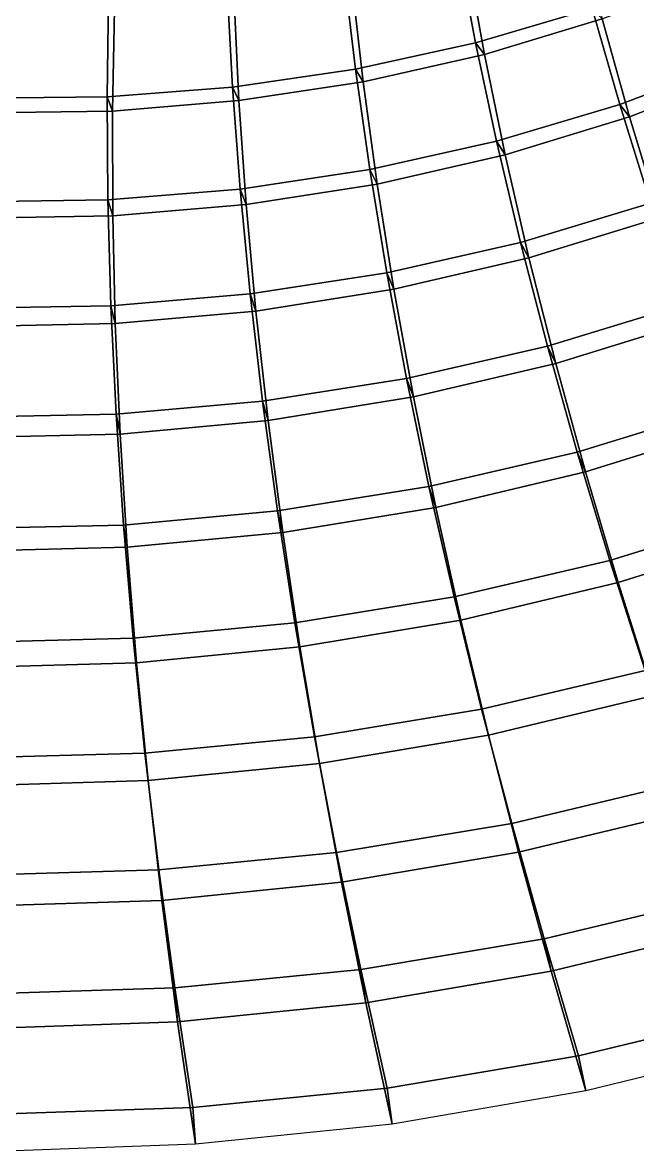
# Model space of a CAD drawing. Header units: metres. Extents: x -2184624 to 1125696, y -1900362 to 1900362.
# Drawn here: x -334246 to 13202, y -1900362 to -1262434 of the extents above; entities that cross this region are included whole.
import ezdxf

# ---------------------------------------------------------------- set-up
doc = ezdxf.new("R2010")
doc.units = ezdxf.units.M

msp = doc.modelspace()

# ---------------------------------------------------------------- linework, layer by layer
at = {"layer": '1'}
for points in [[(-26003.16, -1201584.5, 309808.28), (-12291.229, -1254425.8, 293371.66), (-78215.086, -1273855.1, 303718.06), (-88411.805, -1219708.5, 321054.75)], [(-20188.547, -1206593, 332309.78), (-6637.798, -1260380.5, 316121.16), (-73195.38, -1280443.9, 326166.44), (-83203.54, -1225352.5, 343262.38)], [(-88411.805, -1219708.5, 321054.75), (-78215.086, -1273855.1, 303718.06), (-146114.86, -1288736.6, 313577.88), (-152713.89, -1233526.2, 331777.22)], [(-78215.086, -1273855.1, 303718.06), (-73195.38, -1280443.9, 326166.44), (-83203.54, -1225352.5, 343262.38), (-88411.805, -1219708.5, 321054.75)], [(-88411.805, -1219708.5, 321054.75), (-83203.54, -1225352.5, 343262.38), (-73195.38, -1280443.9, 326166.44), (-78215.086, -1273855.1, 303718.06)], [(-83203.54, -1225352.5, 343262.38), (-73195.38, -1280443.9, 326166.44), (-141756.48, -1295868.9, 335738.25), (-148135.95, -1239716.5, 353702.53)], [(51302.805, -1230582.5, 282482.72), (70383.27, -1283310.2, 264167.06), (3218.479, -1308755.9, 274041.6), (-12291.229, -1254425.8, 293371.66)], [(-152713.89, -1233526.2, 331777.22), (-146114.86, -1288736.6, 313577.88), (-215638, -1298962.9, 322996.03), (-218574.17, -1242932, 342023.34)], [(-146114.86, -1288736.6, 313577.88), (-141756.48, -1295868.9, 335738.25), (-148135.95, -1239716.5, 353702.53), (-152713.89, -1233526.2, 331777.22)], [(-152713.89, -1233526.2, 331777.22), (-148135.95, -1239716.5, 353702.53), (-141756.48, -1295868.9, 335738.25), (-146114.86, -1288736.6, 313577.88)], [(57555.25, -1235807, 305546.47), (76546.48, -1289546.5, 287507.8), (8754.505, -1315723.1, 297060.97), (-6637.798, -1260380.5, 316121.16)], [(-218574.17, -1242932, 342023.34), (-215638, -1298962.9, 322996.03), (-286433.6, -1304448.5, 332009.28), (-285659.03, -1247842, 351831.75)], [(-215638, -1298962.9, 322996.03), (-211962.12, -1306553.1, 344881.34), (-214644.7, -1249584.2, 363678.03), (-218574.17, -1242932, 342023.34)], [(-218574.17, -1242932, 342023.34), (-214644.7, -1249584.2, 363678.03), (-211962.12, -1306553.1, 344881.34), (-215638, -1298962.9, 322996.03)], [(-148135.95, -1239716.5, 353702.53), (-141756.48, -1295868.9, 335738.25), (-211962.12, -1306553.1, 344881.34), (-214644.7, -1249584.2, 363678.03)], [(-285659.03, -1247842, 351831.75), (-286433.6, -1304448.5, 332009.28), (-358152.88, -1305131.6, 340646.97), (-353636.62, -1248196.6, 361232.94)], [(-286433.6, -1304448.5, 332009.28), (-283455.47, -1312415.8, 353632.28), (-282390.84, -1254877.2, 373227.62), (-285659.03, -1247842, 351831.75)], [(-285659.03, -1247842, 351831.75), (-282390.84, -1254877.2, 373227.62), (-283455.47, -1312415.8, 353632.28), (-286433.6, -1304448.5, 332009.28)], [(-214644.7, -1249584.2, 363678.03), (-211962.12, -1306553.1, 344881.34), (-283455.47, -1312415.8, 353632.28), (-282390.84, -1254877.2, 373227.62)], [(-282390.84, -1254877.2, 373227.62), (-283455.47, -1312415.8, 353632.28), (-355882.38, -1313398.9, 362020.03), (-351037.62, -1255539.9, 382381.5)], [(-12291.229, -1254425.8, 293371.66), (-6637.798, -1260380.5, 316121.16), (-73195.38, -1280443.9, 326166.44), (-78215.086, -1273855.1, 303718.06)], [(-12291.229, -1254425.8, 293371.66), (3218.479, -1308755.9, 274041.6), (-66373.336, -1329538.4, 283418.78), (-78215.086, -1273855.1, 303718.06)], [(-78215.086, -1273855.1, 303718.06), (-73195.38, -1280443.9, 326166.44), (-6637.798, -1260380.5, 316121.16), (-12291.229, -1254425.8, 293371.66)], [(3218.479, -1308755.9, 274041.6), (8754.505, -1315723.1, 297060.97), (-6637.798, -1260380.5, 316121.16), (-12291.229, -1254425.8, 293371.66)], [(-12291.229, -1254425.8, 293371.66), (-6637.798, -1260380.5, 316121.16), (8754.505, -1315723.1, 297060.97), (3218.479, -1308755.9, 274041.6)], [(-6637.798, -1260380.5, 316121.16), (8754.505, -1315723.1, 297060.97), (-61503.69, -1337139.9, 306131.66), (-73195.38, -1280443.9, 326166.44)], [(-78215.086, -1273855.1, 303718.06), (-73195.38, -1280443.9, 326166.44), (-141756.48, -1295868.9, 335738.25), (-146114.86, -1288736.6, 313577.88)], [(-78215.086, -1273855.1, 303718.06), (-66373.336, -1329538.4, 283418.78), (-138019.88, -1345521.9, 292350.72), (-146114.86, -1288736.6, 313577.88)], [(-146114.86, -1288736.6, 313577.88), (-141756.48, -1295868.9, 335738.25), (-73195.38, -1280443.9, 326166.44), (-78215.086, -1273855.1, 303718.06)], [(-66373.336, -1329538.4, 283418.78), (-61503.69, -1337139.9, 306131.66), (-73195.38, -1280443.9, 326166.44), (-78215.086, -1273855.1, 303718.06)], [(-78215.086, -1273855.1, 303718.06), (-73195.38, -1280443.9, 326166.44), (-61503.69, -1337139.9, 306131.66), (-66373.336, -1329538.4, 283418.78)], [(-73195.38, -1280443.9, 326166.44), (-61503.69, -1337139.9, 306131.66), (-133847.9, -1353665.6, 314771.6), (-141756.48, -1295868.9, 335738.25)], [(70383.27, -1283310.2, 264167.06), (76546.48, -1289546.5, 287507.8), (8754.505, -1315723.1, 297060.97), (3218.479, -1308755.9, 274041.6)], [(70383.27, -1283310.2, 264167.06), (91445.51, -1337425.9, 242808.61), (20551.39, -1364528.6, 251598.03), (3218.479, -1308755.9, 274041.6)], [(3218.479, -1308755.9, 274041.6), (8754.505, -1315723.1, 297060.97), (76546.48, -1289546.5, 287507.8), (70383.27, -1283310.2, 264167.06)], [(-146114.86, -1288736.6, 313577.88), (-141756.48, -1295868.9, 335738.25), (-211962.12, -1306553.1, 344881.34), (-215638, -1298962.9, 322996.03)], [(-146114.86, -1288736.6, 313577.88), (-138019.88, -1345521.9, 292350.72), (-211351.64, -1356596.1, 300880.44), (-215638, -1298962.9, 322996.03)], [(-215638, -1298962.9, 322996.03), (-211962.12, -1306553.1, 344881.34), (-141756.48, -1295868.9, 335738.25), (-146114.86, -1288736.6, 313577.88)], [(-138019.88, -1345521.9, 292350.72), (-133847.9, -1353665.6, 314771.6), (-141756.48, -1295868.9, 335738.25), (-146114.86, -1288736.6, 313577.88)], [(-146114.86, -1288736.6, 313577.88), (-141756.48, -1295868.9, 335738.25), (-133847.9, -1353665.6, 314771.6), (-138019.88, -1345521.9, 292350.72)], [(76546.48, -1289546.5, 287507.8), (97572.445, -1344747.4, 266449.84), (26016.977, -1372583.9, 274913.16), (8754.505, -1315723.1, 297060.97)], [(-215638, -1298962.9, 322996.03), (-211962.12, -1306553.1, 344881.34), (-283455.47, -1312415.8, 353632.28), (-286433.6, -1304448.5, 332009.28)], [(-215638, -1298962.9, 322996.03), (-211351.64, -1356596.1, 300880.44), (-286000.28, -1362674.8, 309041.38), (-286433.6, -1304448.5, 332009.28)], [(-286433.6, -1304448.5, 332009.28), (-283455.47, -1312415.8, 353632.28), (-211962.12, -1306553.1, 344881.34), (-215638, -1298962.9, 322996.03)], [(-211351.64, -1356596.1, 300880.44), (-207901.61, -1365195.1, 323023.3), (-211962.12, -1306553.1, 344881.34), (-215638, -1298962.9, 322996.03)], [(-215638, -1298962.9, 322996.03), (-211962.12, -1306553.1, 344881.34), (-207901.61, -1365195.1, 323023.3), (-211351.64, -1356596.1, 300880.44)], [(-141756.48, -1295868.9, 335738.25), (-133847.9, -1353665.6, 314771.6), (-207901.61, -1365195.1, 323023.3), (-211962.12, -1306553.1, 344881.34)], [(-286433.6, -1304448.5, 332009.28), (-286000.28, -1362674.8, 309041.38), (-361599.47, -1363696.6, 316860.94), (-358152.88, -1305131.6, 340646.97)], [(-286433.6, -1304448.5, 332009.28), (-283455.47, -1312415.8, 353632.28), (-355882.38, -1313398.9, 362020.03), (-358152.88, -1305131.6, 340646.97)], [(-358152.88, -1305131.6, 340646.97), (-355882.38, -1313398.9, 362020.03), (-283455.47, -1312415.8, 353632.28), (-286433.6, -1304448.5, 332009.28)], [(-286000.28, -1362674.8, 309041.38), (-283289.97, -1371646, 330919.88), (-283455.47, -1312415.8, 353632.28), (-286433.6, -1304448.5, 332009.28)], [(-286433.6, -1304448.5, 332009.28), (-283455.47, -1312415.8, 353632.28), (-283289.97, -1371646, 330919.88), (-286000.28, -1362674.8, 309041.38)], [(-211962.12, -1306553.1, 344881.34), (-207901.61, -1365195.1, 323023.3), (-283289.97, -1371646, 330919.88), (-283455.47, -1312415.8, 353632.28)], [(-283455.47, -1312415.8, 353632.28), (-283289.97, -1371646, 330919.88), (-359640.72, -1372960.9, 338488.12), (-355882.38, -1313398.9, 362020.03)], [(3218.479, -1308755.9, 274041.6), (8754.505, -1315723.1, 297060.97), (-61503.69, -1337139.9, 306131.66), (-66373.336, -1329538.4, 283418.78)], [(3218.479, -1308755.9, 274041.6), (20551.39, -1364528.6, 251598.03), (-52860.945, -1386708.2, 259940.78), (-66373.336, -1329538.4, 283418.78)], [(-66373.336, -1329538.4, 283418.78), (-61503.69, -1337139.9, 306131.66), (8754.505, -1315723.1, 297060.97), (3218.479, -1308755.9, 274041.6)], [(20551.39, -1364528.6, 251598.03), (26016.977, -1372583.9, 274913.16), (8754.505, -1315723.1, 297060.97), (3218.479, -1308755.9, 274041.6)], [(3218.479, -1308755.9, 274041.6), (8754.505, -1315723.1, 297060.97), (26016.977, -1372583.9, 274913.16), (20551.39, -1364528.6, 251598.03)], [(8754.505, -1315723.1, 297060.97), (26016.977, -1372583.9, 274913.16), (-48100.336, -1395399.5, 282946.03), (-61503.69, -1337139.9, 306131.66)], [(-66373.336, -1329538.4, 283418.78), (-61503.69, -1337139.9, 306131.66), (-133847.9, -1353665.6, 314771.6), (-138019.88, -1345521.9, 292350.72)], [(-66373.336, -1329538.4, 283418.78), (-52860.945, -1386708.2, 259940.78), (-128402.99, -1403826.9, 267884.94), (-138019.88, -1345521.9, 292350.72)], [(-138019.88, -1345521.9, 292350.72), (-133847.9, -1353665.6, 314771.6), (-61503.69, -1337139.9, 306131.66), (-66373.336, -1329538.4, 283418.78)], [(-52860.945, -1386708.2, 259940.78), (-48100.336, -1395399.5, 282946.03), (-61503.69, -1337139.9, 306131.66), (-66373.336, -1329538.4, 283418.78)], [(-66373.336, -1329538.4, 283418.78), (-61503.69, -1337139.9, 306131.66), (-48100.336, -1395399.5, 282946.03), (-52860.945, -1386708.2, 259940.78)], [(-61503.69, -1337139.9, 306131.66), (-48100.336, -1395399.5, 282946.03), (-124382.49, -1413061.4, 290596), (-133847.9, -1353665.6, 314771.6)], [(-138019.88, -1345521.9, 292350.72), (-133847.9, -1353665.6, 314771.6), (-207901.61, -1365195.1, 323023.3), (-211351.64, -1356596.1, 300880.44)], [(-138019.88, -1345521.9, 292350.72), (-128402.99, -1403826.9, 267884.94), (-205687.11, -1415772.9, 275469.22), (-211351.64, -1356596.1, 300880.44)], [(-211351.64, -1356596.1, 300880.44), (-207901.61, -1365195.1, 323023.3), (-133847.9, -1353665.6, 314771.6), (-138019.88, -1345521.9, 292350.72)], [(-128402.99, -1403826.9, 267884.94), (-124382.49, -1413061.4, 290596), (-133847.9, -1353665.6, 314771.6), (-138019.88, -1345521.9, 292350.72)], [(-138019.88, -1345521.9, 292350.72), (-133847.9, -1353665.6, 314771.6), (-124382.49, -1413061.4, 290596), (-128402.99, -1403826.9, 267884.94)], [(-211351.64, -1356596.1, 300880.44), (-207901.61, -1365195.1, 323023.3), (-283289.97, -1371646, 330919.88), (-286000.28, -1362674.8, 309041.38)], [(-211351.64, -1356596.1, 300880.44), (-205687.11, -1415772.9, 275469.22), (-284327.62, -1422460.2, 282724.4), (-286000.28, -1362674.8, 309041.38)], [(-286000.28, -1362674.8, 309041.38), (-283289.97, -1371646, 330919.88), (-207901.61, -1365195.1, 323023.3), (-211351.64, -1356596.1, 300880.44)], [(-205687.11, -1415772.9, 275469.22), (-202434.11, -1425461.4, 297900.97), (-207901.61, -1365195.1, 323023.3), (-211351.64, -1356596.1, 300880.44)], [(-211351.64, -1356596.1, 300880.44), (-207901.61, -1365195.1, 323023.3), (-202434.11, -1425461.4, 297900.97), (-205687.11, -1415772.9, 275469.22)], [(-133847.9, -1353665.6, 314771.6), (-124382.49, -1413061.4, 290596), (-202434.11, -1425461.4, 297900.97), (-207901.61, -1365195.1, 323023.3)], [(-286000.28, -1362674.8, 309041.38), (-284327.62, -1422460.2, 282724.4), (-363942.53, -1423826.6, 289675.4), (-361599.47, -1363696.6, 316860.94)], [(-286000.28, -1362674.8, 309041.38), (-283289.97, -1371646, 330919.88), (-359640.72, -1372960.9, 338488.12), (-361599.47, -1363696.6, 316860.94)], [(-361599.47, -1363696.6, 316860.94), (-359640.72, -1372960.9, 338488.12), (-283289.97, -1371646, 330919.88), (-286000.28, -1362674.8, 309041.38)], [(-284327.62, -1422460.2, 282724.4), (-281862.5, -1432517.5, 304891.1), (-283289.97, -1371646, 330919.88), (-286000.28, -1362674.8, 309041.38)], [(-286000.28, -1362674.8, 309041.38), (-283289.97, -1371646, 330919.88), (-281862.5, -1432517.5, 304891.1), (-284327.62, -1422460.2, 282724.4)], [(20551.39, -1364528.6, 251598.03), (26016.977, -1372583.9, 274913.16), (-48100.336, -1395399.5, 282946.03), (-52860.945, -1386708.2, 259940.78)], [(20551.39, -1364528.6, 251598.03), (39709.89, -1421683.9, 225807.67), (-37673.61, -1445297.9, 233057.1), (-52860.945, -1386708.2, 259940.78)], [(-52860.945, -1386708.2, 259940.78), (-48100.336, -1395399.5, 282946.03), (26016.977, -1372583.9, 274913.16), (20551.39, -1364528.6, 251598.03)], [(-207901.61, -1365195.1, 323023.3), (-202434.11, -1425461.4, 297900.97), (-281862.5, -1432517.5, 304891.1), (-283289.97, -1371646, 330919.88)], [(-283289.97, -1371646, 330919.88), (-281862.5, -1432517.5, 304891.1), (-362279.16, -1434170.9, 311590.66), (-359640.72, -1372960.9, 338488.12)], [(26016.977, -1372583.9, 274913.16), (45155.78, -1430913.1, 249448.8), (-32978.14, -1455167.6, 256387.19), (-48100.336, -1395399.5, 282946.03)], [(-52860.945, -1386708.2, 259940.78), (-48100.336, -1395399.5, 282946.03), (-124382.49, -1413061.4, 290596), (-128402.99, -1403826.9, 267884.94)], [(-52860.945, -1386708.2, 259940.78), (-37673.61, -1445297.9, 233057.1), (-117255.12, -1463579.5, 239958.92), (-128402.99, -1403826.9, 267884.94)], [(-128402.99, -1403826.9, 267884.94), (-124382.49, -1413061.4, 290596), (-48100.336, -1395399.5, 282946.03), (-52860.945, -1386708.2, 259940.78)], [(-37673.61, -1445297.9, 233057.1), (-32978.14, -1455167.6, 256387.19), (-48100.336, -1395399.5, 282946.03), (-52860.945, -1386708.2, 259940.78)], [(-52860.945, -1386708.2, 259940.78), (-48100.336, -1395399.5, 282946.03), (-32978.14, -1455167.6, 256387.19), (-37673.61, -1445297.9, 233057.1)], [(-48100.336, -1395399.5, 282946.03), (-32978.14, -1455167.6, 256387.19), (-113349.055, -1473995.2, 262994.5), (-124382.49, -1413061.4, 290596)], [(-128402.99, -1403826.9, 267884.94), (-124382.49, -1413061.4, 290596), (-202434.11, -1425461.4, 297900.97), (-205687.11, -1415772.9, 275469.22)], [(-128402.99, -1403826.9, 267884.94), (-117255.12, -1463579.5, 239958.92), (-198630.86, -1476417.4, 246546.86), (-205687.11, -1415772.9, 275469.22)], [(-205687.11, -1415772.9, 275469.22), (-202434.11, -1425461.4, 297900.97), (-124382.49, -1413061.4, 290596), (-128402.99, -1403826.9, 267884.94)], [(-117255.12, -1463579.5, 239958.92), (-113349.055, -1473995.2, 262994.5), (-124382.49, -1413061.4, 290596), (-128402.99, -1403826.9, 267884.94)], [(-128402.99, -1403826.9, 267884.94), (-124382.49, -1413061.4, 290596), (-113349.055, -1473995.2, 262994.5), (-117255.12, -1463579.5, 239958.92)], [(-205687.11, -1415772.9, 275469.22), (-202434.11, -1425461.4, 297900.97), (-281862.5, -1432517.5, 304891.1), (-284327.62, -1422460.2, 282724.4)], [(-205687.11, -1415772.9, 275469.22), (-198630.86, -1476417.4, 246546.86), (-281398.72, -1483723.9, 252848.88), (-284327.62, -1422460.2, 282724.4)], [(-284327.62, -1422460.2, 282724.4), (-281862.5, -1432517.5, 304891.1), (-202434.11, -1425461.4, 297900.97), (-205687.11, -1415772.9, 275469.22)], [(-198630.86, -1476417.4, 246546.86), (-195544.8, -1487288.1, 269303.47), (-202434.11, -1425461.4, 297900.97), (-205687.11, -1415772.9, 275469.22)], [(-205687.11, -1415772.9, 275469.22), (-202434.11, -1425461.4, 297900.97), (-195544.8, -1487288.1, 269303.47), (-198630.86, -1476417.4, 246546.86)], [(-124382.49, -1413061.4, 290596), (-113349.055, -1473995.2, 262994.5), (-195544.8, -1487288.1, 269303.47), (-202434.11, -1425461.4, 297900.97)], [(-284327.62, -1422460.2, 282724.4), (-281398.72, -1483723.9, 252848.88), (-365158.34, -1485438.1, 258886.66), (-363942.53, -1423826.6, 289675.4)], [(-284327.62, -1422460.2, 282724.4), (-281862.5, -1432517.5, 304891.1), (-362279.16, -1434170.9, 311590.66), (-363942.53, -1423826.6, 289675.4)], [(-363942.53, -1423826.6, 289675.4), (-362279.16, -1434170.9, 311590.66), (-281862.5, -1432517.5, 304891.1), (-284327.62, -1422460.2, 282724.4)], [(-281398.72, -1483723.9, 252848.88), (-279155.66, -1494961.6, 275341.3), (-281862.5, -1432517.5, 304891.1), (-284327.62, -1422460.2, 282724.4)], [(-284327.62, -1422460.2, 282724.4), (-281862.5, -1432517.5, 304891.1), (-279155.66, -1494961.6, 275341.3), (-281398.72, -1483723.9, 252848.88)], [(39709.89, -1421683.9, 225807.67), (45155.78, -1430913.1, 249448.8), (-32978.14, -1455167.6, 256387.19), (-37673.61, -1445297.9, 233057.1)], [(39709.89, -1421683.9, 225807.67), (60669.66, -1480146, 196425.11), (-20828.664, -1505223.6, 202531.31), (-37673.61, -1445297.9, 233057.1)], [(-37673.61, -1445297.9, 233057.1), (-32978.14, -1455167.6, 256387.19), (45155.78, -1430913.1, 249448.8), (39709.89, -1421683.9, 225807.67)], [(-202434.11, -1425461.4, 297900.97), (-195544.8, -1487288.1, 269303.47), (-279155.66, -1494961.6, 275341.3), (-281862.5, -1432517.5, 304891.1)], [(-281862.5, -1432517.5, 304891.1), (-279155.66, -1494961.6, 275341.3), (-363774.34, -1496958.4, 281128.84), (-362279.16, -1434170.9, 311590.66)], [(45155.78, -1430913.1, 249448.8), (66150.945, -1490647.8, 220427.8), (-16151.026, -1516373.1, 226224.1), (-32978.14, -1455167.6, 256387.19)], [(-37673.61, -1445297.9, 233057.1), (-32978.14, -1455167.6, 256387.19), (-113349.055, -1473995.2, 262994.5), (-117255.12, -1463579.5, 239958.92)], [(-37673.61, -1445297.9, 233057.1), (-20828.664, -1505223.6, 202531.31), (-104587.71, -1524690.4, 208344.55), (-117255.12, -1463579.5, 239958.92)], [(-117255.12, -1463579.5, 239958.92), (-113349.055, -1473995.2, 262994.5), (-32978.14, -1455167.6, 256387.19), (-37673.61, -1445297.9, 233057.1)], [(-20828.664, -1505223.6, 202531.31), (-16151.026, -1516373.1, 226224.1), (-32978.14, -1455167.6, 256387.19), (-37673.61, -1445297.9, 233057.1)], [(-37673.61, -1445297.9, 233057.1), (-32978.14, -1455167.6, 256387.19), (-16151.026, -1516373.1, 226224.1), (-20828.664, -1505223.6, 202531.31)], [(-32978.14, -1455167.6, 256387.19), (-16151.026, -1516373.1, 226224.1), (-100756.57, -1536391.4, 231744.48), (-113349.055, -1473995.2, 262994.5)], [(-117255.12, -1463579.5, 239958.92), (-113349.055, -1473995.2, 262994.5), (-195544.8, -1487288.1, 269303.47), (-198630.86, -1476417.4, 246546.86)], [(-117255.12, -1463579.5, 239958.92), (-104587.71, -1524690.4, 208344.55), (-190187.12, -1538433.2, 213893.28), (-198630.86, -1476417.4, 246546.86)], [(-198630.86, -1476417.4, 246546.86), (-195544.8, -1487288.1, 269303.47), (-113349.055, -1473995.2, 262994.5), (-117255.12, -1463579.5, 239958.92)], [(-104587.71, -1524690.4, 208344.55), (-100756.57, -1536391.4, 231744.48), (-113349.055, -1473995.2, 262994.5), (-117255.12, -1463579.5, 239958.92)], [(-117255.12, -1463579.5, 239958.92), (-113349.055, -1473995.2, 262994.5), (-100756.57, -1536391.4, 231744.48), (-104587.71, -1524690.4, 208344.55)], [(-198630.86, -1476417.4, 246546.86), (-195544.8, -1487288.1, 269303.47), (-279155.66, -1494961.6, 275341.3), (-281398.72, -1483723.9, 252848.88)], [(-198630.86, -1476417.4, 246546.86), (-190187.12, -1538433.2, 213893.28), (-277208.47, -1546365.9, 219202.19), (-281398.72, -1483723.9, 252848.88)], [(-281398.72, -1483723.9, 252848.88), (-279155.66, -1494961.6, 275341.3), (-195544.8, -1487288.1, 269303.47), (-198630.86, -1476417.4, 246546.86)], [(-190187.12, -1538433.2, 213893.28), (-187236.34, -1550592.5, 237016.4), (-195544.8, -1487288.1, 269303.47), (-198630.86, -1476417.4, 246546.86)], [(-198630.86, -1476417.4, 246546.86), (-195544.8, -1487288.1, 269303.47), (-187236.34, -1550592.5, 237016.4), (-190187.12, -1538433.2, 213893.28)], [(-113349.055, -1473995.2, 262994.5), (-100756.57, -1536391.4, 231744.48), (-187236.34, -1550592.5, 237016.4), (-195544.8, -1487288.1, 269303.47)], [(-281398.72, -1483723.9, 252848.88), (-277208.47, -1546365.9, 219202.19), (-365234.4, -1548428.1, 224288.06), (-365158.34, -1485438.1, 258886.66)], [(-281398.72, -1483723.9, 252848.88), (-279155.66, -1494961.6, 275341.3), (-363774.34, -1496958.4, 281128.84), (-365158.34, -1485438.1, 258886.66)], [(-365158.34, -1485438.1, 258886.66), (-363774.34, -1496958.4, 281128.84), (-279155.66, -1494961.6, 275341.3), (-281398.72, -1483723.9, 252848.88)], [(-277208.47, -1546365.9, 219202.19), (-275163.78, -1558892.4, 242063.5), (-279155.66, -1494961.6, 275341.3), (-281398.72, -1483723.9, 252848.88)], [(-281398.72, -1483723.9, 252848.88), (-279155.66, -1494961.6, 275341.3), (-275163.78, -1558892.4, 242063.5), (-277208.47, -1546365.9, 219202.19)], [(60669.66, -1480146, 196425.11), (66150.945, -1490647.8, 220427.8), (-16151.026, -1516373.1, 226224.1), (-20828.664, -1505223.6, 202531.31)], [(60669.66, -1480146, 196425.11), (83380.66, -1539821.9, 163195.84), (-2366.688, -1566383.6, 168120.66), (-20828.664, -1505223.6, 202531.31)], [(-20828.664, -1505223.6, 202531.31), (-16151.026, -1516373.1, 226224.1), (66150.945, -1490647.8, 220427.8), (60669.66, -1480146, 196425.11)], [(-195544.8, -1487288.1, 269303.47), (-187236.34, -1550592.5, 237016.4), (-275163.78, -1558892.4, 242063.5), (-279155.66, -1494961.6, 275341.3)], [(66150.945, -1490647.8, 220427.8), (88957.5, -1551709.1, 187601.66), (2344.435, -1578929.4, 192220.1), (-16151.026, -1516373.1, 226224.1)], [(-279155.66, -1494961.6, 275341.3), (-275163.78, -1558892.4, 242063.5), (-364114.16, -1561234.1, 246901.78), (-363774.34, -1496958.4, 281128.84)], [(-20828.664, -1505223.6, 202531.31), (-16151.026, -1516373.1, 226224.1), (-100756.57, -1536391.4, 231744.48), (-104587.71, -1524690.4, 208344.55)], [(-20828.664, -1505223.6, 202531.31), (-2366.688, -1566383.6, 168120.66), (-90430.38, -1587048.6, 172809.42), (-104587.71, -1524690.4, 208344.55)], [(-104587.71, -1524690.4, 208344.55), (-100756.57, -1536391.4, 231744.48), (-16151.026, -1516373.1, 226224.1), (-20828.664, -1505223.6, 202531.31)], [(-2366.688, -1566383.6, 168120.66), (2344.435, -1578929.4, 192220.1), (-16151.026, -1516373.1, 226224.1), (-20828.664, -1505223.6, 202531.31)], [(-20828.664, -1505223.6, 202531.31), (-16151.026, -1516373.1, 226224.1), (2344.435, -1578929.4, 192220.1), (-2366.688, -1566383.6, 168120.66)], [(-16151.026, -1516373.1, 226224.1), (2344.435, -1578929.4, 192220.1), (-86631.695, -1600154.6, 196619.83), (-100756.57, -1536391.4, 231744.48)], [(-104587.71, -1524690.4, 208344.55), (-100756.57, -1536391.4, 231744.48), (-187236.34, -1550592.5, 237016.4), (-190187.12, -1538433.2, 213893.28)], [(-104587.71, -1524690.4, 208344.55), (-90430.38, -1587048.6, 172809.42), (-180374.33, -1601704.6, 177286.4), (-190187.12, -1538433.2, 213893.28)], [(-190187.12, -1538433.2, 213893.28), (-187236.34, -1550592.5, 237016.4), (-100756.57, -1536391.4, 231744.48), (-104587.71, -1524690.4, 208344.55)], [(-90430.38, -1587048.6, 172809.42), (-86631.695, -1600154.6, 196619.83), (-100756.57, -1536391.4, 231744.48), (-104587.71, -1524690.4, 208344.55)], [(-104587.71, -1524690.4, 208344.55), (-100756.57, -1536391.4, 231744.48), (-86631.695, -1600154.6, 196619.83), (-90430.38, -1587048.6, 172809.42)], [(-100756.57, -1536391.4, 231744.48), (-86631.695, -1600154.6, 196619.83), (-177525.3, -1615274.9, 200823.94), (-187236.34, -1550592.5, 237016.4)], [(-190187.12, -1538433.2, 213893.28), (-187236.34, -1550592.5, 237016.4), (-275163.78, -1558892.4, 242063.5), (-277208.47, -1546365.9, 219202.19)], [(-190187.12, -1538433.2, 213893.28), (-180374.33, -1601704.6, 177286.4), (-271764.97, -1610265.9, 181570.34), (-277208.47, -1546365.9, 219202.19)], [(-277208.47, -1546365.9, 219202.19), (-275163.78, -1558892.4, 242063.5), (-187236.34, -1550592.5, 237016.4), (-190187.12, -1538433.2, 213893.28)], [(-180374.33, -1601704.6, 177286.4), (-177525.3, -1615274.9, 200823.94), (-187236.34, -1550592.5, 237016.4), (-190187.12, -1538433.2, 213893.28)], [(-190187.12, -1538433.2, 213893.28), (-187236.34, -1550592.5, 237016.4), (-177525.3, -1615274.9, 200823.94), (-180374.33, -1601704.6, 177286.4)], [(83380.66, -1539821.9, 163195.84), (88957.5, -1551709.1, 187601.66), (2344.435, -1578929.4, 192220.1), (-2366.688, -1566383.6, 168120.66)], [(83380.66, -1539821.9, 163195.84), (107764.64, -1600598, 125861.09), (17649.459, -1628652.8, 129580.31), (-2366.688, -1566383.6, 168120.66)], [(-2366.688, -1566383.6, 168120.66), (2344.435, -1578929.4, 192220.1), (88957.5, -1551709.1, 187601.66), (83380.66, -1539821.9, 163195.84)], [(-277208.47, -1546365.9, 219202.19), (-275163.78, -1558892.4, 242063.5), (-364114.16, -1561234.1, 246901.78), (-365234.4, -1548428.1, 224288.06)], [(-277208.47, -1546365.9, 219202.19), (-271764.97, -1610265.9, 181570.34), (-364169.25, -1612672.5, 185676.31), (-365234.4, -1548428.1, 224288.06)], [(-365234.4, -1548428.1, 224288.06), (-364114.16, -1561234.1, 246901.78), (-275163.78, -1558892.4, 242063.5), (-277208.47, -1546365.9, 219202.19)], [(-271764.97, -1610265.9, 181570.34), (-269894.16, -1624206.4, 204850.12), (-275163.78, -1558892.4, 242063.5), (-277208.47, -1546365.9, 219202.19)], [(-277208.47, -1546365.9, 219202.19), (-275163.78, -1558892.4, 242063.5), (-269894.16, -1624206.4, 204850.12), (-271764.97, -1610265.9, 181570.34)], [(-187236.34, -1550592.5, 237016.4), (-177525.3, -1615274.9, 200823.94), (-269894.16, -1624206.4, 204850.12), (-275163.78, -1558892.4, 242063.5)], [(88957.5, -1551709.1, 187601.66), (113503, -1614000.8, 150718.69), (22450.104, -1642729, 154137.56), (2344.435, -1578929.4, 192220.1)], [(-275163.78, -1558892.4, 242063.5), (-269894.16, -1624206.4, 204850.12), (-363297.25, -1626891.2, 208712.53), (-364114.16, -1561234.1, 246901.78)], [(-2366.688, -1566383.6, 168120.66), (2344.435, -1578929.4, 192220.1), (-86631.695, -1600154.6, 196619.83), (-90430.38, -1587048.6, 172809.42)], [(-2366.688, -1566383.6, 168120.66), (17649.459, -1628652.8, 129580.31), (-74831.1, -1650522, 133122.89), (-90430.38, -1587048.6, 172809.42)], [(-90430.38, -1587048.6, 172809.42), (-86631.695, -1600154.6, 196619.83), (2344.435, -1578929.4, 192220.1), (-2366.688, -1566383.6, 168120.66)], [(17649.459, -1628652.8, 129580.31), (22450.104, -1642729, 154137.56), (2344.435, -1578929.4, 192220.1), (-2366.688, -1566383.6, 168120.66)], [(-2366.688, -1566383.6, 168120.66), (2344.435, -1578929.4, 192220.1), (22450.104, -1642729, 154137.56), (17649.459, -1628652.8, 129580.31)], [(2344.435, -1578929.4, 192220.1), (22450.104, -1642729, 154137.56), (-71018.9, -1665171, 157397.08), (-86631.695, -1600154.6, 196619.83)], [(-90430.38, -1587048.6, 172809.42), (-86631.695, -1600154.6, 196619.83), (-177525.3, -1615274.9, 200823.94), (-180374.33, -1601704.6, 177286.4)], [(-90430.38, -1587048.6, 172809.42), (-74831.1, -1650522, 133122.89), (-169227.39, -1666093.1, 136507), (-180374.33, -1601704.6, 177286.4)], [(-180374.33, -1601704.6, 177286.4), (-177525.3, -1615274.9, 200823.94), (-86631.695, -1600154.6, 196619.83), (-90430.38, -1587048.6, 172809.42)], [(-74831.1, -1650522, 133122.89), (-71018.9, -1665171, 157397.08), (-86631.695, -1600154.6, 196619.83), (-90430.38, -1587048.6, 172809.42)], [(-90430.38, -1587048.6, 172809.42), (-86631.695, -1600154.6, 196619.83), (-71018.9, -1665171, 157397.08), (-74831.1, -1650522, 133122.89)], [(-86631.695, -1600154.6, 196619.83), (-71018.9, -1665171, 157397.08), (-166444.3, -1681215.6, 160514.12), (-177525.3, -1615274.9, 200823.94)], [(-180374.33, -1601704.6, 177286.4), (-177525.3, -1615274.9, 200823.94), (-269894.16, -1624206.4, 204850.12), (-271764.97, -1610265.9, 181570.34)], [(-180374.33, -1601704.6, 177286.4), (-169227.39, -1666093.1, 136507), (-265089.66, -1675281.1, 139746.3), (-271764.97, -1610265.9, 181570.34)], [(-271764.97, -1610265.9, 181570.34), (-269894.16, -1624206.4, 204850.12), (-177525.3, -1615274.9, 200823.94), (-180374.33, -1601704.6, 177286.4)], [(-169227.39, -1666093.1, 136507), (-166444.3, -1681215.6, 160514.12), (-177525.3, -1615274.9, 200823.94), (-180374.33, -1601704.6, 177286.4)], [(-180374.33, -1601704.6, 177286.4), (-177525.3, -1615274.9, 200823.94), (-166444.3, -1681215.6, 160514.12), (-169227.39, -1666093.1, 136507)], [(-271764.97, -1610265.9, 181570.34), (-269894.16, -1624206.4, 204850.12), (-363297.25, -1626891.2, 208712.53), (-364169.25, -1612672.5, 185676.31)], [(-271764.97, -1610265.9, 181570.34), (-265089.66, -1675281.1, 139746.3), (-361969.84, -1678026.8, 142852.12), (-364169.25, -1612672.5, 185676.31)], [(-364169.25, -1612672.5, 185676.31), (-363297.25, -1626891.2, 208712.53), (-269894.16, -1624206.4, 204850.12), (-271764.97, -1610265.9, 181570.34)], [(-265089.66, -1675281.1, 139746.3), (-263367.16, -1690779.6, 163501.39), (-269894.16, -1624206.4, 204850.12), (-271764.97, -1610265.9, 181570.34)], [(-271764.97, -1610265.9, 181570.34), (-269894.16, -1624206.4, 204850.12), (-263367.16, -1690779.6, 163501.39), (-265089.66, -1675281.1, 139746.3)], [(-177525.3, -1615274.9, 200823.94), (-166444.3, -1681215.6, 160514.12), (-263367.16, -1690779.6, 163501.39), (-269894.16, -1624206.4, 204850.12)], [(-269894.16, -1624206.4, 204850.12), (-263367.16, -1690779.6, 163501.39), (-361330.97, -1693804.8, 166369.19), (-363297.25, -1626891.2, 208712.53)], [(17649.459, -1628652.8, 129580.31), (22450.104, -1642729, 154137.56), (-71018.9, -1665171, 157397.08), (-74831.1, -1650522, 133122.89)], [(17649.459, -1628652.8, 129580.31), (39138.36, -1691885.8, 86669.56), (-57854.586, -1714957.5, 89058.805), (-74831.1, -1650522, 133122.89)], [(-74831.1, -1650522, 133122.89), (-71018.9, -1665171, 157397.08), (22450.104, -1642729, 154137.56), (17649.459, -1628652.8, 129580.31)], [(22450.104, -1642729, 154137.56), (44090.1, -1707647.2, 111744.14), (-53978.695, -1731309, 113858.43), (-71018.9, -1665171, 157397.08)], [(-74831.1, -1650522, 133122.89), (-71018.9, -1665171, 157397.08), (-166444.3, -1681215.6, 160514.12), (-169227.39, -1666093.1, 136507)], [(-74831.1, -1650522, 133122.89), (-57854.586, -1714957.5, 89058.805), (-156793.11, -1731440.5, 91342.31), (-169227.39, -1666093.1, 136507)], [(-169227.39, -1666093.1, 136507), (-166444.3, -1681215.6, 160514.12), (-71018.9, -1665171, 157397.08), (-74831.1, -1650522, 133122.89)], [(-57854.586, -1714957.5, 89058.805), (-53978.695, -1731309, 113858.43), (-71018.9, -1665171, 157397.08), (-74831.1, -1650522, 133122.89)], [(-74831.1, -1650522, 133122.89), (-71018.9, -1665171, 157397.08), (-53978.695, -1731309, 113858.43), (-57854.586, -1714957.5, 89058.805)], [(-169227.39, -1666093.1, 136507), (-166444.3, -1681215.6, 160514.12), (-263367.16, -1690779.6, 163501.39), (-265089.66, -1675281.1, 139746.3)], [(-169227.39, -1666093.1, 136507), (-156793.11, -1731440.5, 91342.31), (-257214.19, -1741250.1, 93529.586), (-265089.66, -1675281.1, 139746.3)], [(-265089.66, -1675281.1, 139746.3), (-263367.16, -1690779.6, 163501.39), (-166444.3, -1681215.6, 160514.12), (-169227.39, -1666093.1, 136507)], [(-156793.11, -1731440.5, 91342.31), (-154037.33, -1748279, 115882.67), (-166444.3, -1681215.6, 160514.12), (-169227.39, -1666093.1, 136507)], [(-169227.39, -1666093.1, 136507), (-166444.3, -1681215.6, 160514.12), (-154037.33, -1748279, 115882.67), (-156793.11, -1731440.5, 91342.31)], [(-71018.9, -1665171, 157397.08), (-53978.695, -1731309, 113858.43), (-154037.33, -1748279, 115882.67), (-166444.3, -1681215.6, 160514.12)], [(-265089.66, -1675281.1, 139746.3), (-263367.16, -1690779.6, 163501.39), (-361330.97, -1693804.8, 166369.19), (-361969.84, -1678026.8, 142852.12)], [(-265089.66, -1675281.1, 139746.3), (-257214.19, -1741250.1, 93529.586), (-358653.84, -1744327.1, 95627.484), (-361969.84, -1678026.8, 142852.12)], [(-361969.84, -1678026.8, 142852.12), (-361330.97, -1693804.8, 166369.19), (-263367.16, -1690779.6, 163501.39), (-265089.66, -1675281.1, 139746.3)], [(-257214.19, -1741250.1, 93529.586), (-255613.12, -1758473.1, 117825.29), (-263367.16, -1690779.6, 163501.39), (-265089.66, -1675281.1, 139746.3)], [(-265089.66, -1675281.1, 139746.3), (-263367.16, -1690779.6, 163501.39), (-255613.12, -1758473.1, 117825.29), (-257214.19, -1741250.1, 93529.586)], [(-166444.3, -1681215.6, 160514.12), (-154037.33, -1748279, 115882.67), (-255613.12, -1758473.1, 117825.29), (-263367.16, -1690779.6, 163501.39)], [(-263367.16, -1690779.6, 163501.39), (-255613.12, -1758473.1, 117825.29), (-358233.03, -1761833.9, 119692.234), (-361330.97, -1693804.8, 166369.19)], [(39138.36, -1691885.8, 86669.56), (44090.1, -1707647.2, 111744.14), (-53978.695, -1731309, 113858.43), (-57854.586, -1714957.5, 89058.805)], [(39138.36, -1691885.8, 86669.56), (62000.617, -1755911.5, 39158.797), (-39578.184, -1780178.6, 40403.395), (-57854.586, -1714957.5, 89058.805)], [(-57854.586, -1714957.5, 89058.805), (-53978.695, -1731309, 113858.43), (44090.1, -1707647.2, 111744.14), (39138.36, -1691885.8, 86669.56)], [(44090.1, -1707647.2, 111744.14), (67171.56, -1773537.8, 64819.86), (-35583.434, -1798417.4, 65799.83), (-53978.695, -1731309, 113858.43)], [(-57854.586, -1714957.5, 89058.805), (-53978.695, -1731309, 113858.43), (-154037.33, -1748279, 115882.67), (-156793.11, -1731440.5, 91342.31)], [(-57854.586, -1714957.5, 89058.805), (-39578.184, -1780178.6, 40403.395), (-143130.62, -1797567.1, 41593.79), (-156793.11, -1731440.5, 91342.31)], [(-156793.11, -1731440.5, 91342.31), (-154037.33, -1748279, 115882.67), (-53978.695, -1731309, 113858.43), (-57854.586, -1714957.5, 89058.805)], [(-39578.184, -1780178.6, 40403.395), (-35583.434, -1798417.4, 65799.83), (-53978.695, -1731309, 113858.43), (-57854.586, -1714957.5, 89058.805)], [(-57854.586, -1714957.5, 89058.805), (-53978.695, -1731309, 113858.43), (-35583.434, -1798417.4, 65799.83), (-39578.184, -1780178.6, 40403.395)], [(-156793.11, -1731440.5, 91342.31), (-154037.33, -1748279, 115882.67), (-255613.12, -1758473.1, 117825.29), (-257214.19, -1741250.1, 93529.586)], [(-156793.11, -1731440.5, 91342.31), (-143130.62, -1797567.1, 41593.79), (-248178.6, -1807991.1, 42734.168), (-257214.19, -1741250.1, 93529.586)], [(-257214.19, -1741250.1, 93529.586), (-255613.12, -1758473.1, 117825.29), (-154037.33, -1748279, 115882.67), (-156793.11, -1731440.5, 91342.31)], [(-143130.62, -1797567.1, 41593.79), (-140360.16, -1816310.6, 66740.64), (-154037.33, -1748279, 115882.67), (-156793.11, -1731440.5, 91342.31)], [(-156793.11, -1731440.5, 91342.31), (-154037.33, -1748279, 115882.67), (-140360.16, -1816310.6, 66740.64), (-143130.62, -1797567.1, 41593.79)], [(-53978.695, -1731309, 113858.43), (-35583.434, -1798417.4, 65799.83), (-140360.16, -1816310.6, 66740.64), (-154037.33, -1748279, 115882.67)], [(-257214.19, -1741250.1, 93529.586), (-255613.12, -1758473.1, 117825.29), (-358233.03, -1761833.9, 119692.234), (-358653.84, -1744327.1, 95627.484)], [(-257214.19, -1741250.1, 93529.586), (-248178.6, -1807991.1, 42734.168), (-354244.4, -1811392.1, 43827.984), (-358653.84, -1744327.1, 95627.484)], [(-358653.84, -1744327.1, 95627.484), (-358233.03, -1761833.9, 119692.234), (-255613.12, -1758473.1, 117825.29), (-257214.19, -1741250.1, 93529.586)], [(-248178.6, -1807991.1, 42734.168), (-246670.34, -1827132.1, 67645.47), (-255613.12, -1758473.1, 117825.29), (-257214.19, -1741250.1, 93529.586)], [(-257214.19, -1741250.1, 93529.586), (-255613.12, -1758473.1, 117825.29), (-246670.34, -1827132.1, 67645.47), (-248178.6, -1807991.1, 42734.168)], [(-154037.33, -1748279, 115882.67), (-140360.16, -1816310.6, 66740.64), (-246670.34, -1827132.1, 67645.47), (-255613.12, -1758473.1, 117825.29)], [(-255613.12, -1758473.1, 117825.29), (-246670.34, -1827132.1, 67645.47), (-354026.66, -1830823.9, 68516.94), (-358233.03, -1761833.9, 119692.234)], [(62000.617, -1755911.5, 39158.797), (67171.56, -1773537.8, 64819.86), (-35583.434, -1798417.4, 65799.83), (-39578.184, -1780178.6, 40403.395)], [(62000.617, -1755911.5, 39158.797), (86155.77, -1820806.4, -13366.938), (-20075.975, -1846251.8, -13241.465), (-39578.184, -1780178.6, 40403.395)], [(-39578.184, -1780178.6, 40403.395), (-35583.434, -1798417.4, 65799.83), (67171.56, -1773537.8, 64819.86), (62000.617, -1755911.5, 39158.797)], [(67171.56, -1773537.8, 64819.86), (91566.055, -1839967.4, 13366.938), (-15925.708, -1866064.5, 13241.465), (-35583.434, -1798417.4, 65799.83)], [(-39578.184, -1780178.6, 40403.395), (-35583.434, -1798417.4, 65799.83), (-140360.16, -1816310.6, 66740.64), (-143130.62, -1797567.1, 41593.79)], [(-39578.184, -1780178.6, 40403.395), (-20075.975, -1846251.8, -13241.465), (-128307.31, -1864531.9, -13123.077), (-143130.62, -1797567.1, 41593.79)], [(-143130.62, -1797567.1, 41593.79), (-140360.16, -1816310.6, 66740.64), (-35583.434, -1798417.4, 65799.83), (-39578.184, -1780178.6, 40403.395)], [(-20075.975, -1846251.8, -13241.465), (-15925.708, -1866064.5, 13241.465), (-35583.434, -1798417.4, 65799.83), (-39578.184, -1780178.6, 40403.395)], [(-39578.184, -1780178.6, 40403.395), (-35583.434, -1798417.4, 65799.83), (-15925.708, -1866064.5, 13241.465), (-20075.975, -1846251.8, -13241.465)], [(-143130.62, -1797567.1, 41593.79), (-140360.16, -1816310.6, 66740.64), (-246670.34, -1827132.1, 67645.47), (-248178.6, -1807991.1, 42734.168)], [(-143130.62, -1797567.1, 41593.79), (-128307.31, -1864531.9, -13123.077), (-238046.77, -1875557.6, -13011.316), (-248178.6, -1807991.1, 42734.168)], [(-248178.6, -1807991.1, 42734.168), (-246670.34, -1827132.1, 67645.47), (-140360.16, -1816310.6, 66740.64), (-143130.62, -1797567.1, 41593.79)], [(-128307.31, -1864531.9, -13123.077), (-125470.44, -1884883.9, 13123.077), (-140360.16, -1816310.6, 66740.64), (-143130.62, -1797567.1, 41593.79)], [(-143130.62, -1797567.1, 41593.79), (-140360.16, -1816310.6, 66740.64), (-125470.44, -1884883.9, 13123.077), (-128307.31, -1864531.9, -13123.077)], [(-35583.434, -1798417.4, 65799.83), (-15925.708, -1866064.5, 13241.465), (-125470.44, -1884883.9, 13123.077), (-140360.16, -1816310.6, 66740.64)], [(-248178.6, -1807991.1, 42734.168), (-246670.34, -1827132.1, 67645.47), (-354026.66, -1830823.9, 68516.94), (-354244.4, -1811392.1, 43827.984)], [(-248178.6, -1807991.1, 42734.168), (-238046.77, -1875557.6, -13011.316), (-348801.34, -1879270.1, -12905.829), (-354244.4, -1811392.1, 43827.984)], [(-354244.4, -1811392.1, 43827.984), (-354026.66, -1830823.9, 68516.94), (-246670.34, -1827132.1, 67645.47), (-248178.6, -1807991.1, 42734.168)], [(-238046.77, -1875557.6, -13011.316), (-236565.92, -1896335.9, 13011.316), (-246670.34, -1827132.1, 67645.47), (-248178.6, -1807991.1, 42734.168)], [(-248178.6, -1807991.1, 42734.168), (-246670.34, -1827132.1, 67645.47), (-236565.92, -1896335.9, 13011.316), (-238046.77, -1875557.6, -13011.316)], [(-140360.16, -1816310.6, 66740.64), (-125470.44, -1884883.9, 13123.077), (-236565.92, -1896335.9, 13011.316), (-246670.34, -1827132.1, 67645.47)], [(86155.77, -1820806.4, -13366.938), (91566.055, -1839967.4, 13366.938), (-15925.708, -1866064.5, 13241.465), (-20075.975, -1846251.8, -13241.465)], [(-246670.34, -1827132.1, 67645.47), (-236565.92, -1896335.9, 13011.316), (-348708.9, -1900361.9, 12905.829), (-354026.66, -1830823.9, 68516.94)], [(-20075.975, -1846251.8, -13241.465), (-15925.708, -1866064.5, 13241.465), (-125470.44, -1884883.9, 13123.077), (-128307.31, -1864531.9, -13123.077)], [(-128307.31, -1864531.9, -13123.077), (-125470.44, -1884883.9, 13123.077), (-236565.92, -1896335.9, 13011.316), (-238046.77, -1875557.6, -13011.316)], [(-238046.77, -1875557.6, -13011.316), (-236565.92, -1896335.9, 13011.316), (-348708.9, -1900361.9, 12905.829), (-348801.34, -1879270.1, -12905.829)]]:
    msp.add_3dface(points, dxfattribs=at)

doc.saveas('drawing.dxf')
